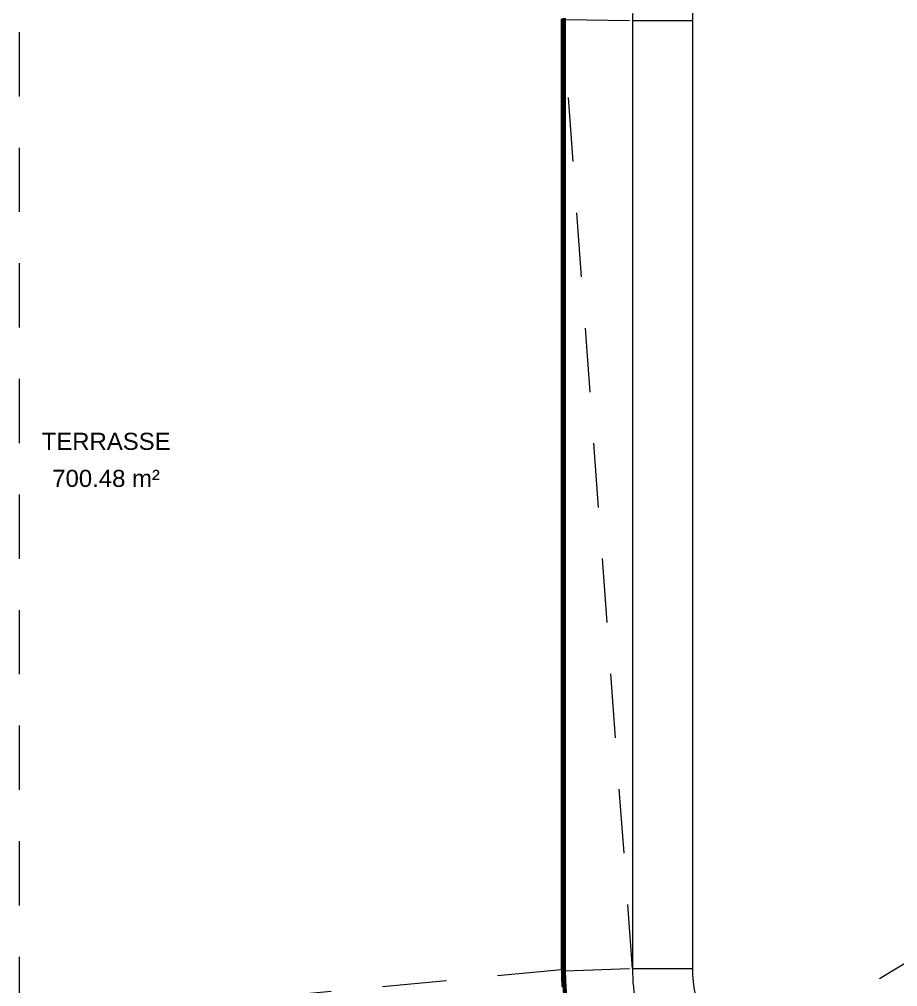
# Model space of a CAD drawing. Header units: metres. Extents: x -227.9 to -141.2, y 39.1 to 91.1.
# Drawn here: x -212.94 to -202.68, y 62.32 to 73.61 of the extents above; entities that cross this region are included whole.
import ezdxf

# ---------------------------------------------------------------- set-up
doc = ezdxf.new("R2010")
doc.units = ezdxf.units.M
doc.linetypes.add('JIS_02_0.7', pattern=[1.35, 0.75, -0.6])
for name, color, linetype, lineweight in [('A-AREA-IDEN', 7, 'Continuous', 9), ('A-FLOR-HRAL', 7, 'Continuous', 5), ('A-ROOF', 7, 'Continuous', 5), ('A-WALL', 7, 'Continuous', 5)]:
    doc.layers.add(name, color=color, linetype=linetype, lineweight=lineweight)
doc.layers.add('A-DETL', color=94, linetype='Continuous', lineweight=5, true_color=0x00a600)
doc.layers.add('A-DETL-MBND', color=9, linetype='Continuous', lineweight=5, true_color=0xc0c0c0)
doc.styles.add('Arial_1', font='arial.ttf', dxfattribs={"height": 0.2})

msp = doc.modelspace()

# ---------------------------------------------------------------- linework, layer by layer
at = {"layer": 'A-DETL', "color": 8, "linetype": 'JIS_02_0.7', "true_color": 0x808080}
msp.add_line((-205.202, 61.012), (-181.938, 75.116), dxfattribs=at)
at = {"layer": 'A-DETL-MBND'}
for p, q in [((-205.079, 73.599), (-205.779, 73.599)), ((-205.079, 73.599), (-205.079, 62.529)), ((-205.779, 62.529), (-205.079, 62.529))]:
    msp.add_line(p, q, dxfattribs=at)
for centre, start, end in [((-203.579, 73.599), 90, 180), ((-203.579, 62.529), 180, 270)]:
    msp.add_arc(centre, 1.5, start, end, dxfattribs=at)
at = {"layer": 'A-FLOR-HRAL', "color": 9, "true_color": 0xc0c0c0}
for p, q in [((-206.609, 73.622), (-206.609, 62.513)), ((-206.608, 73.621), (-206.608, 62.513)), ((-206.608, 62.513), (-206.608, 73.621)), ((-206.597, 62.513), (-206.597, 73.615)), ((-206.596, 62.513), (-206.596, 73.614)), ((-206.588, 62.513), (-206.588, 73.63)), ((-206.584, 73.63), (-206.584, 62.513)), ((-206.576, 62.513), (-206.576, 73.63)), ((-206.575, 62.513), (-206.575, 73.63)), ((-206.566, 62.513), (-206.566, 73.63)), ((-206.563, 62.513), (-206.563, 73.63)), ((-206.609, 62.513), (-206.607, 62.392)), ((-206.608, 62.513), (-206.606, 62.392)), ((-206.597, 62.513), (-206.596, 62.513)), ((-206.596, 62.513), (-206.595, 62.513)), ((-206.595, 62.513), (-206.576, 62.513)), ((-206.588, 62.513), (-206.584, 62.513)), ((-206.576, 62.513), (-206.575, 62.513)), ((-206.561, 62.412), (-206.563, 62.513)), ((-206.607, 62.392), (-206.602, 62.316)), ((-206.606, 62.392), (-206.601, 62.316)), ((-206.555, 62.293), (-206.561, 62.412))]:
    msp.add_line(p, q, dxfattribs=at)
at = {"layer": 'A-FLOR-HRAL'}
for p, q in [((-206.597, 71.631), (-206.596, 71.631)), ((-206.597, 71.63), (-206.597, 71.631)), ((-206.596, 71.63), (-206.597, 71.63)), ((-206.596, 71.631), (-206.595, 71.631)), ((-206.596, 71.631), (-206.596, 71.63)), ((-206.595, 71.63), (-206.596, 71.63)), ((-206.595, 71.631), (-206.576, 71.631)), ((-206.576, 71.63), (-206.595, 71.63)), ((-206.576, 71.631), (-206.575, 71.631)), ((-206.576, 71.63), (-206.576, 71.631)), ((-206.575, 71.63), (-206.576, 71.63)), ((-206.575, 71.631), (-206.575, 71.63)), ((-206.597, 69.631), (-206.596, 69.631)), ((-206.597, 69.63), (-206.597, 69.631)), ((-206.596, 69.63), (-206.597, 69.63)), ((-206.596, 69.631), (-206.595, 69.631)), ((-206.596, 69.631), (-206.596, 69.63)), ((-206.595, 69.63), (-206.596, 69.63)), ((-206.595, 69.631), (-206.576, 69.631)), ((-206.576, 69.63), (-206.595, 69.63)), ((-206.576, 69.631), (-206.575, 69.631)), ((-206.576, 69.63), (-206.576, 69.631)), ((-206.575, 69.63), (-206.576, 69.63)), ((-206.575, 69.631), (-206.575, 69.63)), ((-206.597, 67.631), (-206.596, 67.631)), ((-206.597, 67.63), (-206.597, 67.631)), ((-206.596, 67.63), (-206.597, 67.63)), ((-206.596, 67.631), (-206.595, 67.631)), ((-206.596, 67.631), (-206.596, 67.63)), ((-206.595, 67.63), (-206.596, 67.63)), ((-206.595, 67.631), (-206.576, 67.631)), ((-206.576, 67.63), (-206.595, 67.63)), ((-206.576, 67.631), (-206.575, 67.631)), ((-206.576, 67.63), (-206.576, 67.631)), ((-206.575, 67.63), (-206.576, 67.63)), ((-206.575, 67.631), (-206.575, 67.63)), ((-206.597, 65.631), (-206.596, 65.631)), ((-206.597, 65.63), (-206.597, 65.631)), ((-206.596, 65.63), (-206.597, 65.63)), ((-206.596, 65.631), (-206.595, 65.631)), ((-206.596, 65.631), (-206.596, 65.63)), ((-206.595, 65.63), (-206.596, 65.63)), ((-206.595, 65.631), (-206.576, 65.631)), ((-206.576, 65.63), (-206.595, 65.63)), ((-206.576, 65.631), (-206.575, 65.631)), ((-206.576, 65.63), (-206.576, 65.631)), ((-206.575, 65.63), (-206.576, 65.63)), ((-206.575, 65.631), (-206.575, 65.63)), ((-206.597, 63.631), (-206.596, 63.631)), ((-206.597, 63.63), (-206.597, 63.631)), ((-206.596, 63.63), (-206.597, 63.63)), ((-206.596, 63.631), (-206.595, 63.631)), ((-206.596, 63.631), (-206.596, 63.63)), ((-206.595, 63.63), (-206.596, 63.63)), ((-206.595, 63.631), (-206.576, 63.631)), ((-206.576, 63.63), (-206.595, 63.63)), ((-206.576, 63.631), (-206.575, 63.631)), ((-206.576, 63.63), (-206.576, 63.631)), ((-206.575, 63.63), (-206.576, 63.63)), ((-206.575, 63.631), (-206.575, 63.63))]:
    msp.add_line(p, q, dxfattribs=at)
at = {"layer": 'A-FLOR-HRAL', "color": 9, "true_color": 0xc0c0c0}
for radius, start, end in [(3.021, 180, 183.7344), (3.011, 180, 180.1796), (3.011, 180.1881, 194.346), (3.01, 180, 180.1835), (3.01, 180.1855, 187.2665), (3.002, 180, 257.5822), (2.998, 180, 257.5822), (2.99, 180, 257.5822), (2.989, 180, 180.9576), (2.989, 180.3592, 180.9576), (2.979, 180, 257.5822), (2.989, 182.9299, 184.5697), (2.989, 182.9299, 183.2326)]:
    msp.add_arc((-203.586, 62.513), radius, start, end, dxfattribs=at)
at = {"layer": 'A-ROOF', "color": 9, "linetype": 'JIS_02_0.7', "true_color": 0xc0c0c0}
for p, q in [((-212.94, 61.915), (-212.94, 75.315)), ((-206.563, 73.613), (-205.779, 73.599)), ((-205.779, 62.529), (-206.563, 73.188)), ((-206.609, 62.512), (-212.94, 61.915)), ((-206.564, 62.5), (-205.779, 62.529))]:
    msp.add_line(p, q, dxfattribs=at)
at = {"layer": 'A-ROOF'}
msp.add_line((-205.779, 73.599), (-205.779, 62.529), dxfattribs=at)
for points in [[(-203.579, 75.799), (-203.723, 75.799), (-204.011, 75.77), (-204.426, 75.644), (-204.809, 75.44), (-205.145, 75.164), (-205.42, 74.829), (-205.625, 74.446), (-205.751, 74.03), (-205.779, 73.743), (-205.779, 73.599)], [(-205.779, 62.529), (-205.779, 62.384), (-205.751, 62.097), (-205.625, 61.681), (-205.42, 61.298), (-205.145, 60.963), (-204.809, 60.688), (-204.426, 60.483), (-204.011, 60.357), (-203.723, 60.329), (-203.579, 60.329)]]:
    msp.add_open_spline(points, degree=3, dxfattribs=at)
at = {"layer": 'A-WALL'}
for p, q in [((-206.609, 62.481), (-206.609, 62.477)), ((-206.609, 62.473), (-206.609, 62.47)), ((-206.606, 62.367), (-206.606, 62.364))]:
    msp.add_line(p, q, dxfattribs=at)
for start, end in [(180, 180.2658), (182.643, 183.4661)]:
    msp.add_arc((-203.594, 62.499), 3.015, start, end, dxfattribs=at)

# ---------------------------------------------------------------- texts
at = {"layer": 'A-AREA-IDEN', "color": 164, "true_color": 0x0029a5, "style": 'Arial_1'}
for s, p in [('TERRASSE', (-212.679, 68.586)), ('700.48 m²', (-212.556, 68.153))]:
    msp.add_text(s, height=0.2, dxfattribs=at).set_placement(p)

doc.saveas('drawing.dxf')
